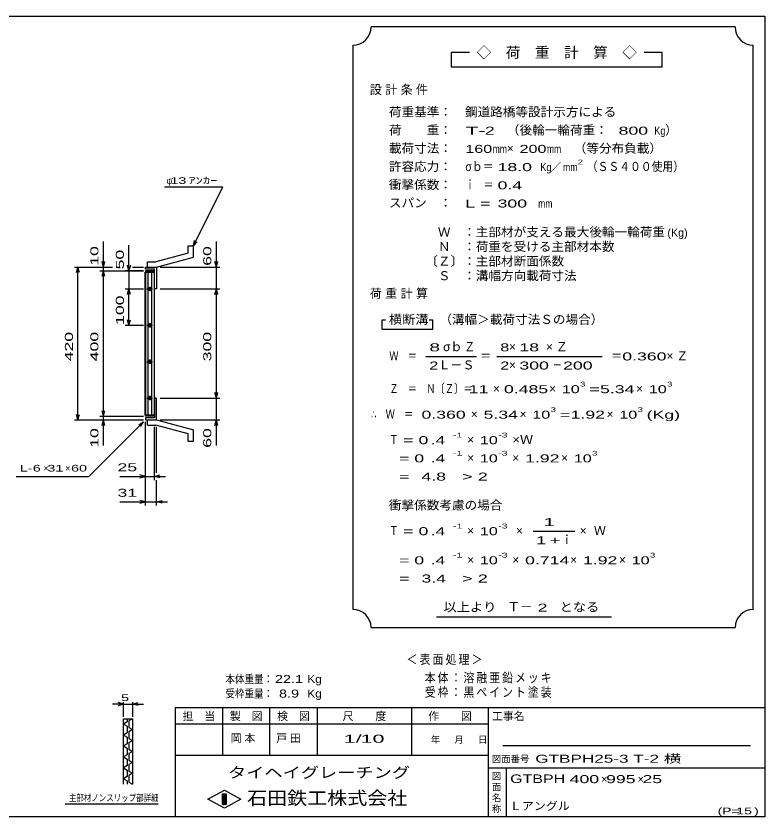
# Model space of a CAD drawing. Units: millimetres, scale not verified. Extents: x -1820 to 1731, y -1282 to 1054.
# Drawn here: x -326 to 1731, y -1146 to 1054 of the extents above; entities that cross this region are included whole.
import ezdxf
from ezdxf.enums import TextEntityAlignment as Align

# ---------------------------------------------------------------- set-up
doc = ezdxf.new("R2010")
doc.units = ezdxf.units.MM
doc.header["$LTSCALE"] = 10
for name, color, linetype, lineweight in [('0_2', 150, 'Continuous', 25), ('16', 3, 'Continuous', 25), ('19', 6, 'Continuous', 25), ('22', 4, 'Continuous', 25), ('24', 2, 'Continuous', 25), ('32', 4, 'Continuous', 25)]:
    doc.layers.add(name, color=color, linetype=linetype, lineweight=lineweight)
doc.styles.add('ベクトル', font='')
doc.styles.get('ベクトル').set_extended_font_data('ベクトル')

msp = doc.modelspace()

# ---------------------------------------------------------------- linework, layer by layer
at = {"layer": '0_2'}
for p, q in [((-1729, 1053.5), (1731, 1053.5)), ((1731, 1053.5), (1731, -1146.5)), ((1731, -846.5), (111, -846.5)), ((111, -846.5), (111, -1146.5)), ((241, -846.5), (241, -976.5)), ((371, -976.5), (371, -846.5)), ((501, -846.5), (501, -976.5)), ((761, -976.5), (761, -846.5)), ((971, -846.5), (971, -1146.5)), ((971, -891.5), (111, -891.5)), ((1691, -951.5), (1011, -951.5)), ((111, -976.5), (971, -976.5)), ((971, -1011.5), (1731, -1011.5)), ((1021, -1146.5), (1021, -1011.5)), ((201, -1097.5), (246, -1072.5)), ((246, -1072.5), (291, -1097.5)), ((246, -1122.5), (201, -1097.5)), ((241, -1082.5), (251, -1082.5)), ((241, -1112.5), (241, -1082.5)), ((241, -1082.5), (243, -1082.5)), ((243, -1082.5), (243, -1112.5)), ((245, -1112.5), (245, -1082.5)), ((245, -1082.5), (247, -1082.5)), ((291, -1097.5), (246, -1122.5)), ((247, -1082.5), (247, -1112.5)), ((249, -1112.5), (249, -1082.5)), ((249, -1082.5), (251, -1082.5)), ((251, -1082.5), (251, -1112.5)), ((251, -1082.5), (251, -1112.5)), ((251, -1112.5), (241, -1112.5)), ((243, -1112.5), (245, -1112.5)), ((247, -1112.5), (249, -1112.5)), ((1731, -1146.5), (-1729, -1146.5))]:
    msp.add_line(p, q, dxfattribs=at)
at = {"layer": '16'}
for p, q in [((54, 354), (29, 354)), ((29, 354), (29, 349.5)), ((54, 349.5), (54, 354)), ((28.3, -41.5), (28.3, 349.5)), ((28.3, 349.5), (29, 349.5)), ((29, 349.5), (54, 349.5)), ((29, 349.5), (29, -41.5)), ((54, 349.5), (29, 349.5)), ((36, 349.5), (36, -41.5)), ((47, -41.5), (47, 349.5)), ((54, -41.5), (54, 349.5)), ((41, 310), (41, 298)), ((33, 304), (49, 304)), ((43, 307), (39, 307)), ((39, 301), (43, 301)), ((33, 204), (49, 204)), ((43, 207), (39, 207)), ((39, 201), (43, 201)), ((41, 210), (41, 198)), ((41, 110), (41, 98)), ((33, 104), (49, 104)), ((43, 107), (39, 107)), ((39, 101), (43, 101)), ((33, 4), (49, 4)), ((43, 7), (39, 7)), ((39, 1), (43, 1)), ((41, 10), (41, -2)), ((29, -41.5), (28.3, -41.5)), ((29, -41.5), (54, -41.5)), ((29, -46), (29, -41.5)), ((29, -41.5), (54, -41.5)), ((54, -41.5), (54, -46)), ((54, -46), (29, -46))]:
    msp.add_line(p, q, dxfattribs=at)
for centre, radius, start, end in [((41, 304), 4, 46.6, 133.4), ((39, 304), 3, 90, 270), ((41, 304), 4, 226.6, 313.4), ((43, 304), 3, 270, 90), ((39, 204), 3, 90, 270), ((41, 204), 4, 46.6, 133.4), ((41, 204), 4, 226.6, 313.4), ((43, 204), 3, 270, 90), ((39, 104), 3, 90, 270), ((41, 104), 4, 46.6, 133.4), ((41, 104), 4, 226.6, 313.4), ((43, 104), 3, 270, 90), ((39, 4), 3, 90, 270), ((41, 4), 4, 46.6, 133.4), ((41, 4), 4, 226.6, 313.4), ((43, 4), 3, 270, 90)]:
    msp.add_arc(centre, radius, start, end, dxfattribs=at)
at = {"layer": '19'}
for p, q in [((147, 422), (161, 422)), ((147, 402), (147, 422)), ((161, 391), (161, 422)), ((147, 402), (58, 378)), ((35, 378), (58, 378)), ((35, 364), (35, 378)), ((60, 364), (161, 391)), ((29, 358), (29, 364)), ((29, 364), (59, 364)), ((54, 358), (29, 358)), ((35, 364), (60, 364)), ((54, 304), (54, 358)), ((59, 364), (60, 363)), ((60, 363), (60, 304)), ((60, 304), (54, 304)), ((60, 4), (54, 4)), ((54, 4), (54, -50)), ((60, -55), (60, 4)), ((29, -50), (29, -56)), ((54, -50), (29, -50)), ((29, -56), (59, -56)), ((35, -56), (60, -56)), ((35, -70), (35, -56)), ((59, -56), (60, -55)), ((60, -56), (161, -83)), ((35, -70), (58, -70)), ((147, -94), (58, -70)), ((161, -114), (161, -83)), ((147, -114), (147, -94)), ((147, -114), (161, -114))]:
    msp.add_line(p, q, dxfattribs=at)
at = {"layer": '22'}
for p, q in [((82, 584), (242, 584)), ((161, 422), (242, 584)), ((-86, 364), (-86, 434)), ((-16, 354), (-16, 424)), ((161, 422), (164, 436.6)), ((161, 422), (171, 433)), ((224, 364), (224, 434)), ((-86, 364), (-90, 379)), ((-86, 364), (-82, 379)), ((224, 364), (220, 379)), ((224, 364), (228, 379)), ((-166, 364), (-61, 364)), ((-160, 349), (-156, 364)), ((-152, 349), (-156, 364)), ((-156, -56), (-156, 364)), ((-96, 364), (-61, 364)), ((-96, 354), (24, 354)), ((-90, 339), (-86, 354)), ((-86, 354), (-86, 364)), ((-82, 339), (-86, 354)), ((-86, -46), (-86, 354)), ((24, 354), (-26, 354)), ((-16, 354), (-20, 369)), ((-12, 369), (-16, 354)), ((-16, 354), (-16, 304)), ((-6, 364), (24, 364)), ((-6, 364), (24, 364)), ((70, 364), (234, 364)), ((224, 304), (224, 364)), ((-26, 304), (24, 304)), ((-20, 289), (-16, 304)), ((-12, 289), (-16, 304)), ((-16, 204), (-16, 304)), ((70, 304), (234, 304)), ((220, 289), (224, 304)), ((228, 289), (224, 304)), ((224, 4), (224, 304)), ((-26, 204), (24, 204)), ((-16, 204), (-20, 219)), ((-16, 204), (-12, 219)), ((70, 4), (234, 4)), ((224, 4), (220, 19)), ((224, 4), (228, 19)), ((224, -56), (224, 4)), ((-156, -56), (-160, -41)), ((-156, -56), (-152, -41)), ((-86, -46), (-90, -31)), ((-86, -46), (-82, -31)), ((-166, -56), (24, -56)), ((-126, -211), (24, -61)), ((-96, -46), (24, -46)), ((-96, -56), (24, -56)), ((-90, -71), (-86, -56)), ((-86, -56), (-86, -46)), ((-82, -71), (-86, -56)), ((-86, -126), (-86, -56)), ((11, -69), (24, -61)), ((16, -74), (24, -61)), ((29, -221), (29, -61)), ((29, -291), (29, -61)), ((70, -56), (234, -56)), ((220, -71), (224, -56)), ((228, -71), (224, -56)), ((224, -126), (224, -56)), ((54, -221), (54, -75)), ((60, -201), (60, -75)), ((-326, -211), (-126, -211)), ((-41, -211), (29, -211)), ((29, -211), (14, -207)), ((14, -215), (29, -211)), ((29, -211), (54, -211)), ((54, -211), (69, -207)), ((69, -215), (54, -211)), ((54, -211), (84, -211)), ((60, -291), (60, -221)), ((-41, -281), (29, -281)), ((29, -281), (14, -277)), ((14, -285), (29, -281)), ((29, -281), (60, -281)), ((60, -281), (75, -277)), ((75, -285), (60, -281)), ((60, -281), (90, -281))]:
    msp.add_line(p, q, dxfattribs=at)
at = {"layer": '24', "color": 4}
for p, q in [((1649, 1023.5), (649, 1023.5)), ((599, 973.5), (599, -576.5)), ((1699, -576.5), (1699, 973.5)), ((919, 953.5), (869, 953.5)), ((869, 953.5), (869, 913.5)), ((1449, 953.5), (1399, 953.5)), ((1449, 913.5), (1449, 953.5)), ((869, 913.5), (1449, 913.5)), ((689, 218.5), (679, 218.5)), ((679, 218.5), (679, 193.5)), ((819, 218.5), (809, 218.5)), ((819, 193.5), (819, 218.5)), ((679, 193.5), (819, 193.5)), ((799, 118.5), (939, 118.5)), ((994, 118.5), (1284, 118.5)), ((1094, -361.5), (1209, -361.5)), ((829, -596.5), (1309, -596.5)), ((649, -626.5), (1649, -626.5))]:
    msp.add_line(p, q, dxfattribs=at)
for centre, start, end in [((599, 1023.5), 270, 0), ((1699, 1023.5), 180, 270), ((599, -626.5), 0, 90), ((1699, -626.5), 90, 180)]:
    msp.add_arc(centre, 50, start, end, dxfattribs=at)
at = {"layer": '32'}
for p, q in [((-31, -836.5), (-46, -832.5)), ((-31, -871.5), (-31, -831.5)), ((-6, -831.5), (-6, -871.5)), ((-6, -836.5), (9, -832.5)), ((-31, -836.5), (-61, -836.5)), ((-46, -840.5), (-31, -836.5)), ((-31, -836.5), (-6, -836.5)), ((9, -840.5), (-6, -836.5)), ((-6, -836.5), (24, -836.5)), ((-31, -876.5), (-6, -876.5)), ((-31, -1056.5), (-31, -876.5)), ((-21, -876.5), (-21, -885.5)), ((-6, -876.5), (-16, -882.5)), ((-6, -876.5), (-6, -1056.5)), ((-21, -885.5), (-31, -891.5)), ((-31, -891.5), (-21, -897.5)), ((-21, -897.5), (-21, -915.5)), ((-16, -882.5), (-16, -900.5)), ((-16, -900.5), (-6, -906.5)), ((-21, -915.5), (-31, -921.5)), ((-31, -921.5), (-21, -927.5)), ((-6, -906.5), (-16, -912.5)), ((-16, -912.5), (-16, -930.5)), ((-21, -945.5), (-31, -951.5)), ((-21, -927.5), (-21, -945.5)), ((-16, -930.5), (-6, -936.5)), ((-6, -936.5), (-16, -942.5)), ((-16, -942.5), (-16, -960.5)), ((-31, -951.5), (-21, -957.5)), ((-21, -957.5), (-21, -975.5)), ((-16, -960.5), (-6, -966.5)), ((-6, -966.5), (-16, -972.5)), ((-21, -975.5), (-31, -981.5)), ((-31, -981.5), (-21, -987.5)), ((-21, -987.5), (-21, -1005.5)), ((-16, -972.5), (-16, -990.5)), ((-21, -1005.5), (-31, -1011.5)), ((-31, -1011.5), (-21, -1017.5)), ((-16, -990.5), (-6, -996.5)), ((-6, -996.5), (-16, -1002.5)), ((-16, -1002.5), (-16, -1020.5)), ((-21, -1017.5), (-21, -1035.5)), ((-16, -1020.5), (-6, -1026.5)), ((-6, -1026.5), (-16, -1032.5)), ((-16, -1032.5), (-16, -1050.5)), ((-21, -1035.5), (-31, -1041.5)), ((-31, -1041.5), (-21, -1047.5)), ((-21, -1047.5), (-21, -1056.5)), ((-16, -1050.5), (-6, -1056.5)), ((64, -1111.5), (-191, -1111.5))]:
    msp.add_line(p, q, dxfattribs=at)

# ---------------------------------------------------------------- texts
at = {"layer": '0_2', "style": 'ベクトル'}
for s, height, p in [('担\u3000当', 21.99, (131, -869.5)), ('製\u3000図', 21.99, (261, -869.5)), ('検\u3000図', 21.99, (391, -869.5)), ('尺\u3000\u3000度', 21.99, (571, -869.5)), ('作\u3000\u3000図', 21.99, (806, -869.5)), ('工事名', 21.99, (981, -869.5)), ('年', 18.3, (813, -934)), ('月', 18.3, (878, -934)), ('日', 18.3, (943, -934)), ('図面番号', 18.33, (981, -987)), ('図', 18.3, (981, -1034)), ('面', 18.3, (981, -1064)), ('名', 18.3, (981, -1094)), ('称', 18.3, (981, -1124))]:
    msp.add_text(s, height=height, dxfattribs=at).set_placement(p, align=Align.MIDDLE_LEFT)
at = {"layer": '0_2', "color": 222, "style": 'ベクトル'}
for s, height, width, p in [('タイヘイグレーチング', 29.33, 1.25, (256, -1024.5)), ('石田鉄工株式会社', 36.66, 1.1, (308.5, -1094.5))]:
    msp.add_text(s, height=height, dxfattribs=dict(at, width=width)).set_placement(p, align=Align.MIDDLE_LEFT)
at = {"layer": '22', "color": 2, "style": 'ベクトル'}
for s, height, p in [('φ', 18.3, (87, 601.5)), ('×', 18.3, (-251, -188.5)), ('×', 18.3, (-191, -188.5)), ('×', 22, (1281, -1042.5)), ('×', 22, (1381, -1042.5))]:
    msp.add_text(s, height=height, dxfattribs=at).set_placement(p, align=Align.MIDDLE_LEFT)
for s, height, width, p in [(' 13 ', 18.33, 1.6, (87, 601.5)), ('ｱﾝｶｰ', 18.33, 1.6, (147, 601.5)), (' 25 ', 21.99, 1.65, (-61, -186)), ('L-', 18.33, 1.6, (-316, -188.5)), (' 6 ', 18.33, 1.6, (-291, -188.5)), (' 31 ', 18.33, 1.6, (-251, -188.5)), (' 60 ', 18.33, 1.6, (-186, -188.5)), (' 31 ', 21.99, 1.65, (-61, -256)), ('本体重量：', 21.99, 0.85, (249, -767.5)), (' 22.1', 21.99, 1.35, (374, -767.5)), ('Kg', 21.99, 1.1, (474, -767.5)), ('受枠重量：', 21.99, 0.85, (249, -807.5)), ('  8.9', 21.99, 1.35, (374, -807.5)), ('Kg', 21.99, 1.1, (474, -807.5)), ('1/', 21.99, 2, (574, -931.5)), (' 10 ', 21.99, 2, (604, -931.5)), ('GTBPH25-3 T-2 横      ', 21.99, 1.6, (1100, -986.5)), ('GTBPH', 23.46, 1.4, (1031, -1041.5)), (' 400 ', 21.99, 1.65, (1181, -1042.5)), (' 995 ', 21.99, 1.65, (1281, -1042.5)), (' 25 ', 21.99, 1.65, (1381, -1042.5)), ('Ｌアングル', 21.99, 1.1, (1030, -1116.5)), ('(P=', 18.33, 1.55, (1601, -1130)), (' 15 ', 18.33, 1.6, (1641, -1130)), (')', 18.3, 1.6, (1701, -1130))]:
    msp.add_text(s, height=height, dxfattribs=dict(at, width=width)).set_placement(p, align=Align.MIDDLE_LEFT)
at = {"layer": '22', "color": 2, "style": 'ベクトル', "width": 1.65}
for s, p in [(' 10 ', (-111, 354)), (' 60 ', (199, 354)), (' 50 ', (-41, 344)), (' 100 ', (-41, 191.5)), (' 420 ', (-181, 91.5)), (' 400 ', (-111, 91.5)), (' 300 ', (199, 91.5)), (' 10 ', (-111, -146)), (' 60 ', (199, -146))]:
    msp.add_text(s, height=21.99, rotation=90, dxfattribs=at).set_placement(p, align=Align.MIDDLE_LEFT)
at = {"layer": '22', "color": 2, "attachment_point": 4, "style": 'ベクトル'}
for s, insert, char_height in [('\\T1.2;\\W0.85;＜表面処理＞', (746.5, -715), 25.66), ('\\T1.19;\\W0.85;本体：溶融亜鉛メッキ', (796.5, -765), 25.66), ('\\T1.19;\\W0.85;受枠：黒ペイント塗装', (796.5, -805), 25.66), ('\\T1.25;岡本\u3000', (263.5, -931.5), 21.99), ('\\T1.25;戸田\u3000', (388.5, -931.5), 21.99)]:
    msp.add_mtext(s, dxfattribs=dict(at, insert=insert, char_height=char_height))
at = {"layer": '24', "style": 'ベクトル'}
for s, height, p in [('◇\u3000荷\u3000重\u3000計\u3000算\u3000◇', 29.33, (939, 953.5)), ('）', 24.2, (1457, 740)), ('×', 24.2, (1022, 690)), ('／', 22, (1141.5, 638.5)), ('(Kg)', 21.99, (1463, 458.5)), ('σｂ', 24.19, (847, 145)), ('×', 24.2, (1028, 145)), ('Ｌ－Ｓ', 24.19, (834, 95)), ('×', 24.2, (1028, 95)), ('×', 24.2, (984, 30)), ('×', 24.2, (1138, 30)), ('×', 24.2, (1377, 30)), ('×', 24.2, (923, -40)), ('×', 24.2, (1057, -40)), ('×', 24.2, (1296, -40)), ('×', 24.2, (913, -110)), ('×', 24.2, (913, -160)), ('×', 24.2, (1037, -160)), ('×', 24.2, (1171, -160)), ('Ｗ', 24.2, (1261, -360)), ('×', 24.2, (913, -360)), ('×', 24.2, (1047, -360)), ('ｉ', 24.2, (1170.5, -385)), ('×', 24.2, (1222, -360)), ('×', 24.2, (913, -440)), ('×', 24.2, (1037, -440)), ('×', 24.2, (1196, -440)), ('×', 24.2, (1330, -440)), ('Ｔ－', 25.66, (1023, -569))]:
    msp.add_text(s, height=height, dxfattribs=at).set_placement(p, align=Align.MIDDLE_LEFT)
for s, height, width, p in [('荷重基準：\u3000', 24.19, 1.05, (698, 790)), ('鋼道路橋等設計示方による', 24.19, 1.05, (907, 790)), ('荷\u3000\u3000重：\u3000', 24.19, 1.05, (698, 740)), ('T-', 21.99, 2, (908, 738.5)), (' 2 ', 21.99, 1.65, (948, 738.5)), ('（後輪一輪荷重：', 24.19, 1.05, (1022, 740)), ('  800', 21.99, 1.65, (1302, 738.5)), ('Kg', 21.99, 0.85, (1427, 738.5)), ('載荷寸法：\u3000', 24.19, 1.05, (698, 690)), ('\u3000（等分布負載）', 24.19, 1.05, (1171, 690)), ('160', 21.99, 1.5, (908, 688.5)), ('mm', 21.99, 0.8, (983, 688.5)), ('200', 21.99, 1.5, (1057, 688.5)), ('mm', 21.99, 0.8, (1132, 688.5)), ('許容応力：\u3000', 24.19, 1.05, (698, 640)), ('σｂ＝', 24.19, 0.9, (908, 640)), (' 18.0', 21.99, 1.65, (983, 638.5)), ('Kg', 21.99, 0.85, (1114, 638.5)), ('mm', 21.99, 0.8, (1176.5, 638.5)), ('2', 13.2, 1.5, (1216.5, 652.5)), ('（ＳＳ４００使用）', 24.19, 0.9, (1241.5, 640)), ('衝撃係数：\u3000', 24.19, 1.05, (698, 590)), ('ｉ\u3000＝', 24.19, 0.75, (908, 590)), (' 0.4', 21.99, 1.65, (983, 588.5)), ('スパン\u3000：\u3000', 24.19, 1.05, (698, 540)), ('L =', 21.99, 1.65, (908, 538.5)), (' 300 ', 21.99, 1.65, (983, 538.5)), ('mm', 21.99, 0.8, (1108, 538.5)), ('\u3000Ｗ\u3000：主部材が支える最大後輪一輪荷重', 24.19, 1.05, (798, 460)), ('\u3000Ｎ\u3000：荷重を受ける主部材本数', 24.19, 1.05, (798, 420)), ('〔Ｚ〕：主部材断面係数', 24.19, 1.05, (798, 380)), ('\u3000Ｓ\u3000：溝幅方向載荷寸法', 24.19, 1.05, (798, 340)), ('横断溝', 24.19, 1.1, (698, 220)), ('\u3000（溝幅＞載荷寸法Ｓの場合）', 24.19, 1.05, (802, 220)), ('8', 22, 1.8, (809, 143.5)), ('Ｚ', 24.2, 0.9, (905, 145)), ('8', 22, 1.5, (1004, 143.5)), (' 18 ', 21.99, 1.65, (1043, 143.5)), ('Ｗ\u3000＝', 24.19, 0.75, (699, 120)), ('＝', 24.2, 0.9, (949, 120)), ('＝', 24.2, 0.9, (1309, 120)), ('0.360', 21.99, 1.65, (1339, 118.5)), ('2', 22, 1.5, (809, 93.5)), ('2', 22, 1.5, (1004, 93.5)), (' 300 ', 21.99, 1.65, (1043, 93.5)), ('－', 24.2, 0.75, (1148, 95)), (' 200 ', 21.99, 1.65, (1163, 93.5)), ('Ｚ\u3000＝\u3000Ｎ〔Ｚ〕＝', 24.19, 0.75, (699, 30)), ('3', 13.2, 1.5, (1223, 42.5)), ('3', 13.2, 1.5, (1462, 42.5)), (' 11 ', 21.99, 1.65, (904, 28.5)), ('0.485', 21.99, 1.65, (1014, 28.5)), ('10', 21.99, 1.5, (1173, 28.5)), ('=', 22, 1.7, (1248, 28.5)), ('5.34', 21.99, 1.65, (1278, 28.5)), ('10', 21.99, 1.5, (1412, 28.5)), ('3', 13.2, 1.5, (1142, -27.5)), ('3', 13.2, 1.5, (1381, -27.5)), ('∴\u3000Ｗ\u3000＝', 24.19, 0.75, (649, -40)), (' 0.360', 21.99, 1.65, (774, -41.5)), ('5.34', 21.99, 1.65, (958, -41.5)), ('10', 21.99, 1.5, (1092, -41.5)), ('=', 22, 1.7, (1167, -41.5)), ('1.92', 21.99, 1.65, (1197, -41.5)), ('10', 21.99, 1.5, (1331, -41.5)), ('(Kg)', 21.99, 1.65, (1406, -41.5)), ('Ｔ', 24.2, 0.75, (699, -110)), (' = 0', 21.99, 1.65, (724, -111.5)), (' .4 ', 21.99, 1.65, (799, -111.5)), ('-1', 13.2, 1.65, (874, -97.5)), ('10', 21.99, 1.5, (948, -111.5)), ('-3', 13.2, 1.65, (998, -97.5)), ('×Ｗ', 24.19, 1.1, (1037, -110)), ('  = 0', 21.99, 1.65, (699, -161.5)), (' .4 ', 21.99, 1.65, (799, -161.5)), ('-1', 13.2, 1.65, (874, -147.5)), ('10', 21.99, 1.5, (948, -161.5)), ('-3', 13.2, 1.65, (998, -147.5)), ('1.92', 21.99, 1.65, (1072, -161.5)), ('10', 21.99, 1.5, (1206, -161.5)), ('3', 13.2, 1.5, (1256, -147.5)), ('  =', 21.99, 1.65, (699, -211.5)), (' 4.8', 21.99, 1.65, (774, -211.5)), ('>', 22, 1.7, (899, -211.5)), (' 2 ', 21.99, 1.65, (929, -211.5)), ('衝撃係数考慮の場合', 24.19, 1.05, (698, -290)), ('Ｔ', 24.2, 0.75, (699, -360)), (' = 0', 21.99, 1.65, (724, -361.5)), (' .4 ', 21.99, 1.65, (799, -361.5)), ('-1', 13.2, 1.65, (874, -347.5)), ('10', 21.99, 1.5, (948, -361.5)), ('-3', 13.2, 1.65, (998, -347.5)), ('  = 0', 21.99, 1.65, (699, -441.5)), (' .4 ', 21.99, 1.65, (799, -441.5)), ('-1', 13.2, 1.65, (874, -427.5)), ('10', 21.99, 1.5, (948, -441.5)), ('-3', 13.2, 1.65, (998, -427.5)), ('0.714', 21.99, 1.65, (1072, -441.5)), ('1.92', 21.99, 1.65, (1231, -441.5)), ('10', 21.99, 1.5, (1365, -441.5)), ('3', 13.2, 1.5, (1415, -427.5)), (' 3.4', 21.99, 1.65, (774, -491.5)), ('>', 22, 1.7, (899, -491.5)), (' 2 ', 21.99, 1.65, (929, -491.5)), ('  =', 21.99, 1.65, (699, -491.5)), ('以上より\u3000', 24.19, 1.1, (848, -570)), (' 2 ', 21.99, 1.65, (1093, -571.5)), ('となる', 24.19, 1.1, (1167, -570))]:
    msp.add_text(s, height=height, dxfattribs=dict(at, width=width)).set_placement(p, align=Align.MIDDLE_LEFT)
at = {"layer": '24', "attachment_point": 4, "style": 'ベクトル'}
for s, insert, char_height in [('\\T1.28;設計条件', (645.5, 850), 24.19), ('\\T1.28;荷重計算', (645.5, 290), 24.19), ('\\T1.42;×Ｚ', (1129.5, 145), 24.19), ('\\T1.42;×Ｚ', (1460.5, 120), 24.19), ('\\T1.25;\\W2;\\~1\\~', (1101.5, -336.5), 21.99), ('\\T1.33;\\W1.75;1+', (1101.5, -386.5), 21.99)]:
    msp.add_mtext(s, dxfattribs=dict(at, insert=insert, char_height=char_height))
at = {"layer": '32', "color": 2, "style": 'ベクトル'}
for s, width, p in [(' 5 ', 1.6, (-48.5, -819)), ('主部材ノンスリップ部詳細', 0.8, (-181, -1094))]:
    msp.add_text(s, height=18.33, dxfattribs=dict(at, width=width)).set_placement(p, align=Align.MIDDLE_LEFT)

doc.saveas('drawing.dxf')
